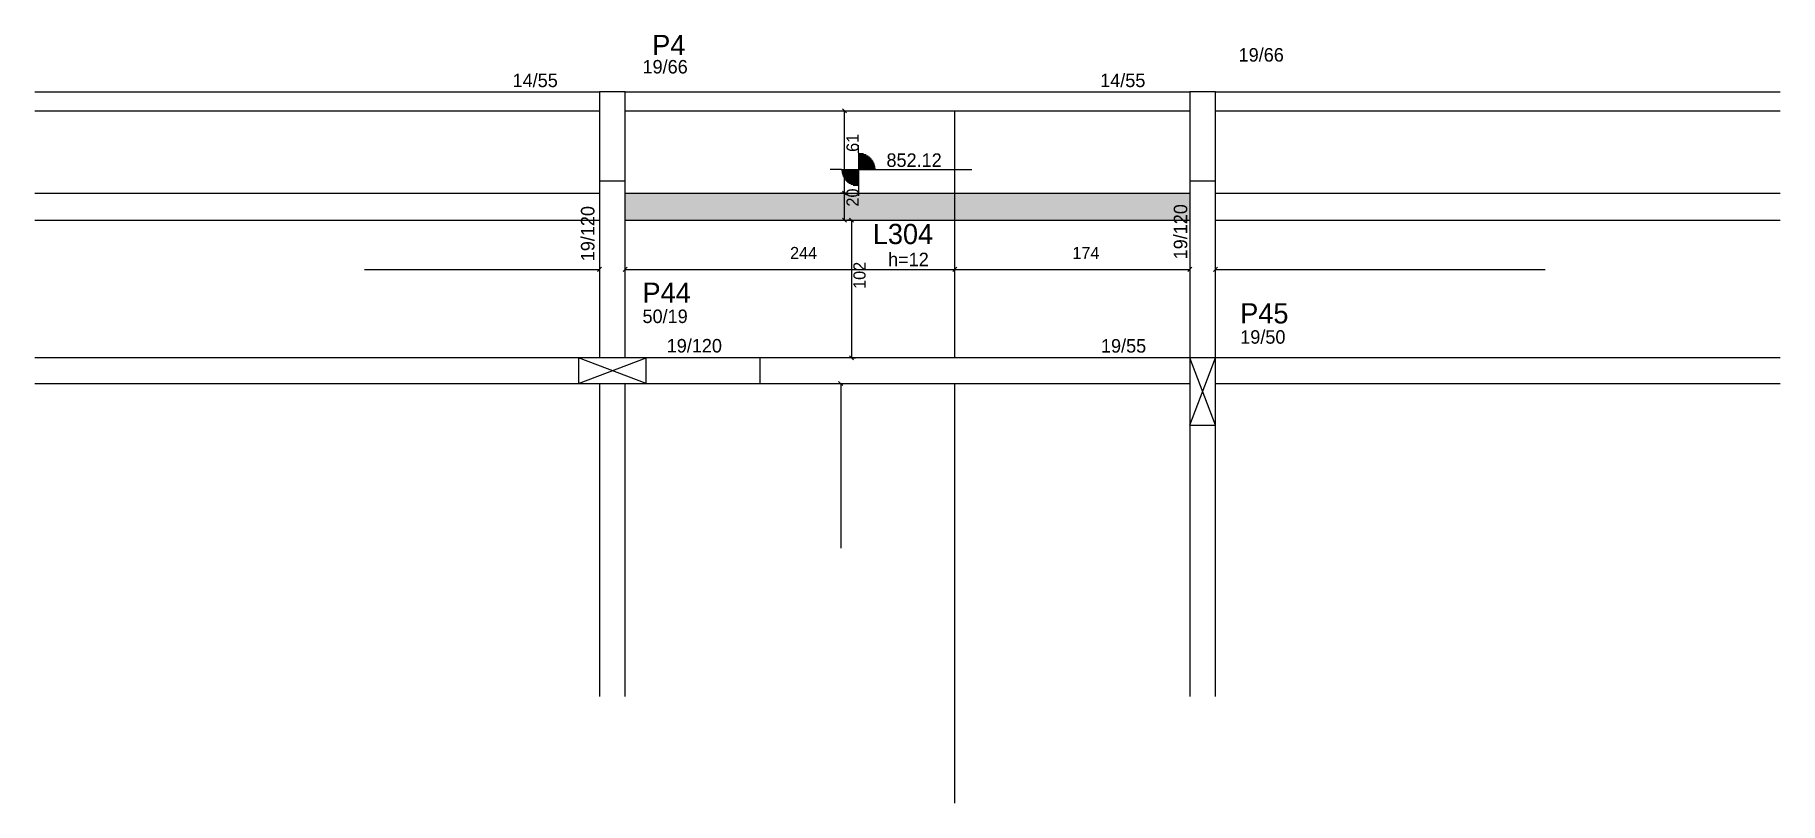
# Model space of a CAD drawing. Header units: metres. Extents: x 3604 to 4896, y 2281 to 2850.
import ezdxf

# ---------------------------------------------------------------- set-up
doc = ezdxf.new("R2010")
doc.units = ezdxf.units.M
for name, color, linetype in [('1', 7, 'Continuous'), ('3', 7, 'Continuous'), ('4', 7, 'Continuous'), ('7', 7, 'Continuous'), ('Hachura', 7, 'Continuous'), ('Painéis', 7, 'Continuous')]:
    doc.layers.add(name, color=color, linetype=linetype)

msp = doc.modelspace()

# ---------------------------------------------------------------- hatches: boundary and pattern name
at = {"layer": 'Hachura'}
h = msp.add_hatch(color=7, dxfattribs=at)
h.dxf.hatch_style = 1
h.paths.add_polyline_path([(4041.1, 2712.9), (4459.1, 2712.9), (4459.1, 2732.9), (4041.1, 2732.9), (4041.1, 2712.9)])

# ---------------------------------------------------------------- linework, layer by layer
at = {"layer": '1', "color": 1, "lineweight": 25}
for p, q in [((4006.6, 2591.9), (4056.6, 2610.9)), ((4056.6, 2591.9), (4006.6, 2610.9)), ((4459.1, 2560.9), (4478.1, 2610.9)), ((4478.1, 2560.9), (4459.1, 2610.9))]:
    msp.add_line(p, q, dxfattribs=at)
at = {"layer": '3', "color": 3, "lineweight": 25}
for p, q in [((3604.1, 2807.9), (4022.1, 2807.9)), ((4041.1, 2807.9), (4459.1, 2807.9)), ((4478.1, 2807.9), (4896.1, 2807.9)), ((3604.1, 2793.9), (4022.1, 2793.9)), ((4041.1, 2793.9), (4459.1, 2793.9)), ((4478.1, 2793.9), (4896.1, 2793.9)), ((4213.8, 2762.8), (4213.8, 2768.3)), ((4213.8, 2762.8), (4213.8, 2737.8)), ((4213.8, 2762.2), (4217.6, 2762.2)), ((4213.8, 2761.4), (4219.5, 2761.4)), ((4213.8, 2760.6), (4220.9, 2760.6)), ((4213.8, 2759.8), (4221.9, 2759.8)), ((4213.8, 2759), (4222.7, 2759)), ((4213.8, 2758.2), (4223.5, 2758.2)), ((4213.8, 2757.4), (4224.1, 2757.4)), ((4213.8, 2756.6), (4224.6, 2756.6)), ((4213.8, 2755.8), (4225, 2755.8)), ((4213.8, 2755), (4225.4, 2755)), ((4213.8, 2754.2), (4225.6, 2754.2)), ((4213.8, 2753.4), (4225.9, 2753.4)), ((4213.8, 2752.6), (4226.1, 2752.6)), ((4201.3, 2750.3), (4192.9, 2750.3)), ((4201.3, 2750.3), (4226.3, 2750.3)), ((4213.8, 2749.5), (4201.3, 2749.5)), ((4213.8, 2748.7), (4201.4, 2748.7)), ((4213.8, 2747.9), (4201.5, 2747.9)), ((4213.8, 2747.1), (4201.7, 2747.1)), ((4213.8, 2746.3), (4201.9, 2746.3)), ((4213.8, 2745.5), (4202.2, 2745.5)), ((4213.8, 2744.7), (4202.6, 2744.7)), ((4213.8, 2743.9), (4203, 2743.9)), ((4213.8, 2743.1), (4203.5, 2743.1)), ((4213.8, 2742.3), (4204.1, 2742.3)), ((4213.8, 2741.5), (4204.8, 2741.5)), ((4213.8, 2740.8), (4205.7, 2740.8)), ((4213.8, 2740), (4206.7, 2740)), ((4213.8, 2739.2), (4208, 2739.2)), ((4213.8, 2751.9), (4226.2, 2751.9)), ((4213.8, 2751.1), (4226.3, 2751.1)), ((4226.3, 2750.3), (4297.7, 2750.3)), ((4213.8, 2738.4), (4209.9, 2738.4)), ((4213.8, 2737.8), (4213.8, 2730.9)), ((4141.1, 2591.9), (4141.1, 2610.9))]:
    msp.add_line(p, q, dxfattribs=at)
for points in [[(4022.1, 2741.9), (4022.1, 2610.9)], [(4041.1, 2610.9), (4041.1, 2741.9)], [(4459.1, 2741.9), (4459.1, 2610.9)], [(4478.1, 2610.9), (4478.1, 2741.9)], [(4006.6, 2610.9), (3604.1, 2610.9)], [(4459.1, 2610.9), (4056.6, 2610.9)], [(4896.1, 2610.9), (4478.1, 2610.9)], [(3604.1, 2591.9), (4006.6, 2591.9)], [(4022.1, 2591.9), (4022.1, 2359.9)], [(4041.1, 2359.9), (4041.1, 2591.9)], [(4056.6, 2591.9), (4459.1, 2591.9)], [(4459.1, 2591.9), (4459.1, 2359.9)], [(4478.1, 2591.9), (4896.1, 2591.9)], [(4478.1, 2359.9), (4478.1, 2591.9)]]:
    msp.add_lwpolyline(points, dxfattribs=at)
at = {"layer": '7', "color": 7, "lineweight": 25}
for points in [[(4022.1, 2741.9), (4041.1, 2741.9), (4041.1, 2807.9), (4022.1, 2807.9), (4022.1, 2741.9)], [(4459.1, 2741.9), (4478.1, 2741.9), (4478.1, 2807.9), (4459.1, 2807.9), (4459.1, 2741.9)], [(4006.6, 2591.9), (4056.6, 2591.9), (4056.6, 2610.9), (4006.6, 2610.9), (4006.6, 2591.9)], [(4459.1, 2560.9), (4478.1, 2560.9), (4478.1, 2610.9), (4459.1, 2610.9), (4459.1, 2560.9)]]:
    msp.add_lwpolyline(points, dxfattribs=at)
at = {"layer": 'Painéis', "color": 0, "lineweight": 25}
for p, q in [((4205, 2792.4), (4202, 2795.4)), ((4205, 2731.4), (4202, 2734.4)), ((4202, 2734.4), (4205, 2731.4)), ((4202, 2714.4), (4205, 2711.4)), ((4210.1, 2711.4), (4207.1, 2714.4)), ((4020.6, 2674.9), (4023.6, 2677.9)), ((4042.6, 2677.9), (4039.6, 2674.9)), ((4283.6, 2674.9), (4286.6, 2677.9)), ((4286.6, 2677.9), (4283.6, 2674.9)), ((4457.6, 2674.9), (4460.6, 2677.9)), ((4479.6, 2677.9), (4476.6, 2674.9)), ((4207.1, 2612.4), (4210.1, 2609.4)), ((4202.1, 2590.4), (4199.1, 2593.4))]:
    msp.add_line(p, q, dxfattribs=at)
at = {"layer": 'Painéis', "color": 4, "lineweight": 25}
for p, q in [((4203.5, 2732.9), (4203.5, 2793.9)), ((4205.5, 2732.9), (4200.5, 2732.9)), ((4203.5, 2712.9), (4203.5, 2732.9)), ((4208, 2712.9), (4205.6, 2712.9)), ((4208.6, 2712.9), (4208.6, 2610.9)), ((3848.1, 2676.4), (4022.1, 2676.4)), ((4041.1, 2676.4), (4285.1, 2676.4)), ((4285.1, 2676.4), (4459.1, 2676.4)), ((4478.1, 2676.4), (4722.1, 2676.4)), ((4208.9, 2610.9), (4211.6, 2610.9)), ((4200.6, 2591.9), (4200.6, 2469.9))]:
    msp.add_line(p, q, dxfattribs=at)
at = {"layer": 'Painéis', "color": 200, "lineweight": 25}
for p, q in [((4285.1, 2610.9), (4285.1, 2793.9)), ((3604.1, 2732.9), (4022.1, 2732.9)), ((4041.1, 2732.9), (4459.1, 2732.9)), ((4478.1, 2732.9), (4896.1, 2732.9)), ((3604.1, 2712.9), (4022.1, 2712.9)), ((4041.1, 2712.9), (4459.1, 2712.9)), ((4478.1, 2712.9), (4896.1, 2712.9)), ((4285.1, 2280.9), (4285.1, 2591.9))]:
    msp.add_line(p, q, dxfattribs=at)

# ---------------------------------------------------------------- texts
at = {"layer": '3', "color": 3, "lineweight": 25}
for s, p in [('19/66', (4053.9, 2821.5)), ('19/66', (4495.2, 2830.3)), ('14/55', (3957.7, 2811.4)), ('14/55', (4392.7, 2811.4)), ('852.12', (4234.5, 2752.3)), ('h=12', (4235.7, 2678.7)), ('50/19', (4053.9, 2636.6)), ('19/120', (4071.8, 2614.8)), ('19/55', (4393.3, 2614.7)), ('19/50', (4496.4, 2621.3))]:
    msp.add_text(s, height=10, dxfattribs=at).set_placement(p)
for p in [(4018.3, 2682.4), (4457.2, 2683.8)]:
    msp.add_text('19/120', height=10, rotation=90, dxfattribs=at).set_placement(p)
at = {"layer": '4', "color": 4, "lineweight": 25}
for s, p in [('P4', (4061.1, 2835.1)), ('L304', (4224.4, 2695.1)), ('P44', (4053.9, 2651.6)), ('P45', (4496.4, 2636.3))]:
    msp.add_text(s, height=15, dxfattribs=at).set_placement(p)
at = {"layer": 'Painéis', "color": 240, "lineweight": 25}
for s, p in [('61', (4213.9, 2763.4)), ('20', (4213.9, 2722.9)), ('102', (4219, 2661.9))]:
    msp.add_text(s, height=9, rotation=90, dxfattribs=at).set_placement(p)
for s, p in [('244', (4163.1, 2684)), ('174', (4372.1, 2684))]:
    msp.add_text(s, height=9, dxfattribs=at).set_placement(p)

doc.saveas('drawing.dxf')
